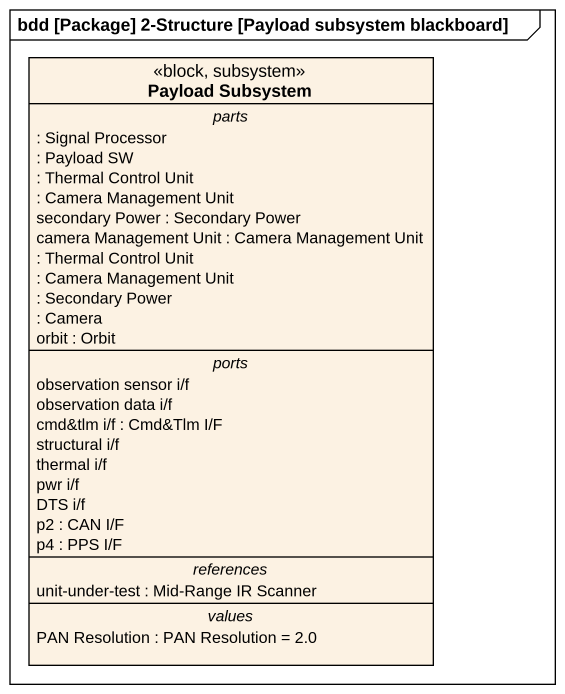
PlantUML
@startuml
mainframe bdd [Package] 2-Structure [Payload subsystem blackboard]
hide circle
hide empty members
class "Payload Subsystem" as Payload_Subsystem <<block, subsystem>> {
  -- parts --
  : Signal Processor
  : Payload SW
  : Thermal Control Unit
  : Camera Management Unit
  secondary Power : Secondary Power
  camera Management Unit : Camera Management Unit
  : Thermal Control Unit
  : Camera Management Unit
  : Secondary Power
  : Camera
  orbit : Orbit
  -- ports --
  observation sensor i/f
  observation data i/f
  cmd&tlm i/f : Cmd&Tlm I/F
  structural i/f
  thermal i/f
  pwr i/f
  DTS i/f
  p2 : CAN I/F
  p4 : PPS I/F
  -- references --
  unit-under-test : Mid-Range IR Scanner
  -- values --
  PAN Resolution : PAN Resolution = 2.0
}
@enduml
